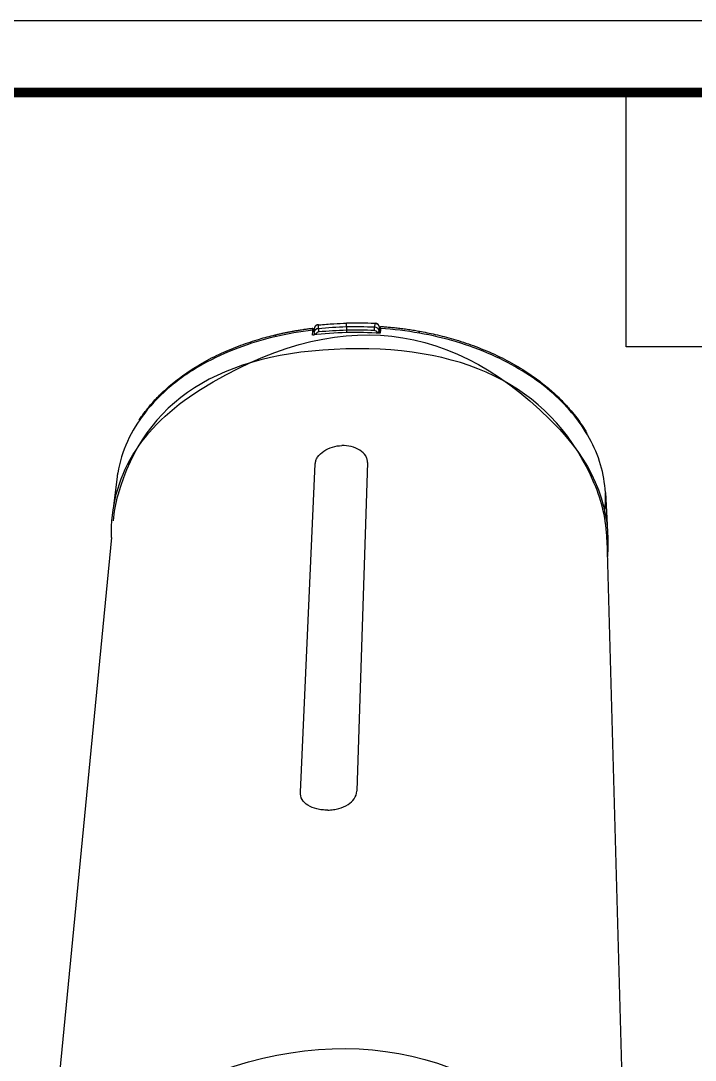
# Model space of a CAD drawing. Extents: x 1007 to 1797, y 752 to 1331.
# Drawn here: x 1544.6 to 1670.8, y 1136.3 to 1330.8 of the extents above; entities that cross this region are included whole.
import ezdxf

# ---------------------------------------------------------------- set-up
doc = ezdxf.new("R2010")
doc.units = 0
doc.header["$LTSCALE"] = 0.5
doc.header["$MEASUREMENT"] = 0
doc.layers.get('0').update_dxf_attribs({"linetype": 'CONTINUOUS'})
for name, color, linetype in [('1', 7, 'CONTINUOUS'), ('Make2D$_U+53EF_U+89C1_U+7EBF$_U+666E_U+901A_U+7EBF', 7, 'CONTINUOUS'), ('Make2D$_U+53EF_U+89C1_U+7EBF$_U+6B63_U+5207_U+7EBF', 7, 'CONTINUOUS')]:
    doc.layers.add(name, color=color, linetype=linetype)

msp = doc.modelspace()

# ---------------------------------------------------------------- linework, layer by layer
at = {"color": 5, "ltscale": 0.5}
msp.add_line((1657.87, 1269.8), (1657.87, 1317.35), dxfattribs=at)
at = {"color": 5, "ltscale": 40}
msp.add_line((1784.11, 1269.8), (1657.87, 1269.8), dxfattribs=at)
at = {"ltscale": 0.5}
msp.add_lwpolyline([(1007.01, 752.03), (1796.89, 752.03), (1796.89, 1330.79), (1007.01, 1330.79)], close=True, dxfattribs=at)
at = {"color": 5, "linetype": 'ByBlock', "lineweight": 200, "const_width": 1.82}
msp.add_lwpolyline([(1019.71, 776.81), (1784.11, 776.81), (1784.11, 1317.35), (1019.71, 1317.35)], close=True, dxfattribs=at)
at = {"layer": '1'}
msp.add_line((1561.6, 1234.09), (1548.8, 1102.35), dxfattribs=at)
at = {"layer": 'Make2D$_U+53EF_U+89C1_U+7EBF$_U+666E_U+901A_U+7EBF', "lineweight": 25}
for points in [[(1596.92, 1186.47), (1599.71, 1247.9)], [(1609.48, 1248.11), (1607.5, 1186.71)], [(1561.99, 1239.56), (1562.71, 1245.46)], [(1653.96, 1242.55), (1654.29, 1236.46)], [(1654.25, 1233.71), (1657.88, 1103.5)]]:
    msp.add_lwpolyline(points, dxfattribs=at)
for points, knots in [([(1578.26, 1261.79), (1603.53, 1277.58), (1625.92, 1275.08), (1645.42, 1254.3), (1652.12, 1247.15), (1655.1, 1239.24), (1654.34, 1230.56)], [0, 0, 0, 0, 1, 1, 1, 2, 2, 2, 2]), ([(1599.67, 1273.66), (1599.71, 1273.7), (1599.75, 1273.74), (1599.8, 1273.78), (1599.9, 1273.86), (1600.02, 1273.91), (1600.15, 1273.95), (1600.2, 1273.96), (1600.26, 1273.97), (1600.33, 1273.98)], [0, 0, 0, 0, 1, 1, 1, 2, 2, 2, 3, 3, 3, 3]), ([(1610.84, 1274.25), (1610.95, 1274.24), (1611.06, 1274.22), (1611.16, 1274.19), (1611.24, 1274.16), (1611.31, 1274.13), (1611.38, 1274.08), (1611.44, 1274.05), (1611.49, 1274.01), (1611.53, 1273.96)], [0, 0, 0, 0, 1, 1, 1, 2, 2, 2, 3, 3, 3, 3]), ([(1566.75, 1256.07), (1567.02, 1256.47), (1567.3, 1256.87), (1567.59, 1257.26), (1568.01, 1257.83), (1568.46, 1258.38), (1568.92, 1258.92), (1569.45, 1259.54), (1570.01, 1260.14), (1570.6, 1260.73), (1571.26, 1261.39), (1571.96, 1262.03), (1572.69, 1262.65), (1573.53, 1263.36), (1574.41, 1264.03), (1575.31, 1264.67), (1576.36, 1265.4), (1577.44, 1266.09), (1578.55, 1266.72), (1579.72, 1267.4), (1580.93, 1268.02), (1582.16, 1268.58), (1583.36, 1269.13), (1584.57, 1269.63), (1585.8, 1270.08), (1586.93, 1270.5), (1588.08, 1270.88), (1589.26, 1271.23), (1590.23, 1271.51), (1591.22, 1271.78), (1592.22, 1272.02)], [0, 0, 0, 0, 1, 1, 1, 2, 2, 2, 3, 3, 3, 4, 4, 4, 5, 5, 5, 6, 6, 6, 7, 7, 7, 8, 8, 8, 9, 9, 9, 10, 10, 10, 10]), ([(1592.38, 1272.05), (1592.59, 1272.11), (1592.81, 1272.16), (1593.03, 1272.21), (1593.24, 1272.25), (1593.46, 1272.3), (1593.67, 1272.35), (1593.88, 1272.39), (1594.1, 1272.44), (1594.31, 1272.48), (1594.53, 1272.52), (1594.74, 1272.57), (1594.96, 1272.61), (1595.18, 1272.65), (1595.39, 1272.69), (1595.61, 1272.73), (1595.83, 1272.77), (1596.05, 1272.8), (1596.27, 1272.84), (1596.49, 1272.88), (1596.71, 1272.92), (1596.94, 1272.95), (1597.09, 1272.97), (1597.24, 1273), (1597.4, 1273.02), (1597.48, 1273.03), (1597.55, 1273.04), (1597.63, 1273.06), (1597.88, 1273.09), (1598.12, 1273.13), (1598.37, 1273.16), (1598.64, 1273.2), (1598.92, 1273.23), (1599.19, 1273.26), (1599.22, 1273.27), (1599.24, 1273.27), (1599.27, 1273.27)], [0, 0, 0, 0, 1, 1, 1, 2, 2, 2, 3, 3, 3, 4, 4, 4, 5, 5, 5, 6, 6, 6, 7, 7, 7, 8, 8, 8, 9, 9, 9, 10, 10, 10, 11, 11, 11, 12, 12, 12, 12]), ([(1599.26, 1272.91), (1599.27, 1273.03), (1599.27, 1273.12), (1599.28, 1273.18), (1599.29, 1273.24), (1599.3, 1273.28), (1599.31, 1273.28)], [0, 0, 0, 0, 1, 1, 1, 2, 2, 2, 2]), ([(1599.35, 1273.2), (1599.35, 1273.19), (1599.35, 1273.19), (1599.35, 1273.19), (1599.37, 1273.14), (1599.38, 1273.05), (1599.39, 1272.94)], [0, 0, 0, 0, 1, 1, 1, 2, 2, 2, 2]), ([(1599.39, 1272.94), (1599.4, 1272.87), (1599.41, 1272.81), (1599.42, 1272.75), (1599.42, 1272.69), (1599.43, 1272.63), (1599.44, 1272.57)], [0, 0, 0, 0, 1, 1, 1, 2, 2, 2, 2]), ([(1611.9, 1273.23), (1611.91, 1273.35), (1611.91, 1273.44), (1611.92, 1273.5), (1611.92, 1273.56), (1611.93, 1273.6), (1611.94, 1273.6)], [0, 0, 0, 0, 1, 1, 1, 2, 2, 2, 2]), ([(1611.94, 1273.6), (1612.25, 1273.58), (1612.55, 1273.56), (1612.85, 1273.53), (1613.17, 1273.51), (1613.48, 1273.48), (1613.79, 1273.45), (1614.11, 1273.42), (1614.43, 1273.39), (1614.75, 1273.35), (1615.1, 1273.32), (1615.44, 1273.27), (1615.79, 1273.23), (1616.15, 1273.19), (1616.52, 1273.14), (1616.88, 1273.08), (1617.25, 1273.03), (1617.61, 1272.98), (1617.97, 1272.92), (1618.34, 1272.86), (1618.71, 1272.8), (1619.07, 1272.73)], [0, 0, 0, 0, 1, 1, 1, 2, 2, 2, 3, 3, 3, 4, 4, 4, 5, 5, 5, 6, 6, 6, 7, 7, 7, 7]), ([(1619.18, 1272.71), (1620.17, 1272.53), (1621.15, 1272.33), (1622.13, 1272.11), (1623.28, 1271.85), (1624.42, 1271.55), (1625.54, 1271.23), (1626.8, 1270.86), (1628.04, 1270.46), (1629.27, 1270.01), (1630.61, 1269.52), (1631.92, 1268.98), (1633.22, 1268.38), (1634.49, 1267.8), (1635.73, 1267.17), (1636.94, 1266.48), (1638, 1265.87), (1639.03, 1265.23), (1640.03, 1264.54), (1640.9, 1263.95), (1641.73, 1263.33), (1642.53, 1262.69), (1643.24, 1262.12), (1643.92, 1261.54), (1644.57, 1260.94), (1645.14, 1260.41), (1645.69, 1259.87), (1646.22, 1259.31), (1646.68, 1258.83), (1647.12, 1258.33), (1647.55, 1257.83), (1647.93, 1257.37), (1648.31, 1256.91), (1648.66, 1256.43), (1649, 1255.98), (1649.33, 1255.52), (1649.64, 1255.06), (1649.95, 1254.59), (1650.24, 1254.12), (1650.52, 1253.65)], [0, 0, 0, 0, 1, 1, 1, 2, 2, 2, 3, 3, 3, 4, 4, 4, 5, 5, 5, 6, 6, 6, 7, 7, 7, 8, 8, 8, 9, 9, 9, 10, 10, 10, 11, 11, 11, 12, 12, 12, 13, 13, 13, 13]), ([(1654.25, 1233.71), (1654.14, 1237.36), (1653.36, 1240.87), (1651.9, 1244.22), (1644.46, 1261.6), (1628.96, 1269.99), (1605.41, 1269.39), (1581.9, 1268.8), (1567.69, 1259.68), (1562.79, 1242.04), (1562.35, 1240.46), (1562.05, 1238.86), (1561.89, 1237.23)], [0, 0, 0, 0, 1, 1, 1, 2, 2, 2, 3, 3, 3, 4, 4, 4, 4]), ([(1599.71, 1247.9), (1599.72, 1248.11), (1599.77, 1248.32), (1599.84, 1248.52), (1599.91, 1248.74), (1600.02, 1248.95), (1600.14, 1249.14), (1600.44, 1249.59), (1600.85, 1249.97), (1601.3, 1250.27), (1602.3, 1250.94), (1603.51, 1251.28), (1604.7, 1251.31)], [0, 0, 0, 0, 1, 1, 1, 2, 2, 2, 3, 3, 3, 4, 4, 4, 4]), ([(1609.48, 1248.14), (1609.49, 1248.35), (1609.46, 1248.56), (1609.4, 1248.76), (1609.35, 1248.97), (1609.25, 1249.17), (1609.14, 1249.36), (1608.87, 1249.8), (1608.48, 1250.16), (1608.05, 1250.44), (1607.07, 1251.08), (1605.87, 1251.33), (1604.7, 1251.31)], [0, 0, 0, 0, 1, 1, 1, 2, 2, 2, 3, 3, 3, 4, 4, 4, 4]), ([(1562.72, 1245.55), (1562.73, 1245.63), (1562.74, 1245.71), (1562.75, 1245.79), (1562.77, 1245.92), (1562.79, 1246.04), (1562.81, 1246.16)], [0, 0, 0, 0, 1, 1, 1, 2, 2, 2, 2]), ([(1602.08, 1183.1), (1602.07, 1183.1), (1602.06, 1183.1), (1602.05, 1183.1), (1601.7, 1183.1), (1601.35, 1183.11), (1601, 1183.14), (1600.67, 1183.18), (1600.34, 1183.24), (1600.01, 1183.31), (1599.42, 1183.46), (1598.85, 1183.67), (1598.35, 1184), (1597.91, 1184.28), (1597.52, 1184.64), (1597.26, 1185.09), (1597.02, 1185.5), (1596.89, 1185.99), (1596.92, 1186.47)], [0, 0, 0, 0, 1, 1, 1, 2, 2, 2, 3, 3, 3, 4, 4, 4, 5, 5, 5, 6, 6, 6, 6]), ([(1602.08, 1183.1), (1602.42, 1183.12), (1602.76, 1183.14), (1603.1, 1183.19), (1603.44, 1183.24), (1603.78, 1183.32), (1604.12, 1183.41), (1604.73, 1183.58), (1605.32, 1183.82), (1605.85, 1184.17), (1606.73, 1184.74), (1607.45, 1185.6), (1607.5, 1186.67)], [0, 0, 0, 0, 1, 1, 1, 2, 2, 2, 3, 3, 3, 4, 4, 4, 4]), ([(1568.11, 1128.22), (1597.97, 1144.07), (1624.48, 1141.58), (1647.64, 1120.75), (1654.98, 1114.15), (1658.5, 1106.84), (1658.17, 1098.82)], [0, 0, 0, 0, 1, 1, 1, 2, 2, 2, 2])]:
    msp.add_open_spline(points, degree=3, knots=knots, dxfattribs=at)
for points in [[(1599.21, 1271.99), (1599.23, 1272.29), (1599.24, 1272.6), (1599.26, 1272.91)], [(1611.87, 1272.31), (1607.65, 1272.58), (1603.41, 1272.48), (1599.21, 1271.99)], [(1599.3, 1272.01), (1599.36, 1272.02), (1599.42, 1272.02), (1599.49, 1272.03)], [(1611.9, 1273.23), (1611.89, 1272.92), (1611.88, 1272.61), (1611.87, 1272.31)], [(1561.6, 1234.09), (1561.36, 1245.47), (1566.92, 1254.7), (1578.26, 1261.79)]]:
    msp.add_open_spline(points, degree=3, dxfattribs=at)
at = {"layer": 'Make2D$_U+53EF_U+89C1_U+7EBF$_U+6B63_U+5207_U+7EBF', "lineweight": 25}
for points in [[(1600.3, 1273.17), (1600.3, 1273.87)], [(1610.85, 1274.14), (1610.8, 1273.44)], [(1599.52, 1273.18), (1599.52, 1272.75)], [(1611.71, 1273.02), (1611.74, 1273.49)]]:
    msp.add_lwpolyline(points, dxfattribs=at)
for points in [[(1600.3, 1273.87), (1599.89, 1273.89), (1599.55, 1273.58), (1599.52, 1273.18)], [(1600.38, 1273.88), (1601.32, 1273.98), (1602.26, 1274.05), (1603.21, 1274.11)], [(1603.21, 1274.11), (1603.99, 1274.15), (1604.77, 1274.18), (1605.55, 1274.2)], [(1605.53, 1273.5), (1605.53, 1273.73), (1605.54, 1273.97), (1605.55, 1274.2)], [(1610.83, 1274.14), (1609.08, 1274.23), (1607.33, 1274.25), (1605.58, 1274.2)], [(1611.74, 1273.49), (1611.63, 1273.89), (1611.26, 1274.16), (1610.85, 1274.14)], [(1592.38, 1272.05), (1592.23, 1271.97), (1592.15, 1271.82), (1592.16, 1271.65)], [(1599.26, 1272.91), (1596.87, 1272.63), (1594.5, 1272.21), (1592.16, 1271.65)], [(1600.3, 1273.17), (1599.9, 1273.19), (1599.55, 1272.89), (1599.52, 1272.5)], [(1599.52, 1273.18), (1599.53, 1273.03), (1599.55, 1272.88), (1599.57, 1272.72)], [(1599.52, 1272.49), (1599.54, 1272.31), (1599.71, 1272.17), (1599.9, 1272.2)], [(1599.57, 1272.06), (1599.55, 1272.17), (1599.54, 1272.28), (1599.53, 1272.39)], [(1600.36, 1272.56), (1600.14, 1272.57), (1599.94, 1272.42), (1599.9, 1272.2)], [(1599.91, 1272.06), (1599.91, 1272.11), (1599.9, 1272.15), (1599.9, 1272.2)], [(1600.3, 1273.17), (1600.28, 1272.99), (1600.31, 1272.71), (1600.36, 1272.56)], [(1605.53, 1273.5), (1603.78, 1273.46), (1602.03, 1273.35), (1600.3, 1273.17)], [(1605.55, 1272.88), (1603.82, 1272.84), (1602.09, 1272.73), (1600.36, 1272.56)], [(1605.53, 1273.5), (1605.52, 1273.29), (1605.52, 1273.09), (1605.55, 1272.88)], [(1610.8, 1273.44), (1609.04, 1273.52), (1607.28, 1273.54), (1605.53, 1273.5)], [(1610.77, 1272.82), (1609.03, 1272.91), (1607.29, 1272.93), (1605.55, 1272.88)], [(1605.55, 1272.88), (1605.56, 1272.73), (1605.58, 1272.58), (1605.6, 1272.44)], [(1610.77, 1272.82), (1610.78, 1272.98), (1610.8, 1273.26), (1610.8, 1273.44)], [(1611.31, 1272.49), (1611.22, 1272.7), (1611, 1272.84), (1610.77, 1272.82)], [(1611.69, 1272.8), (1611.58, 1273.2), (1611.21, 1273.46), (1610.8, 1273.44)], [(1611.31, 1272.49), (1611.5, 1272.48), (1611.67, 1272.61), (1611.69, 1272.8)], [(1611.32, 1272.34), (1611.32, 1272.39), (1611.31, 1272.44), (1611.31, 1272.49)], [(1611.69, 1272.8), (1611.71, 1272.64), (1611.73, 1272.48), (1611.74, 1272.32)], [(1611.74, 1273.49), (1611.78, 1273.1), (1611.82, 1272.7), (1611.85, 1272.31)], [(1619.2, 1272.34), (1616.79, 1272.77), (1614.35, 1273.07), (1611.9, 1273.23)], [(1619.2, 1272.34), (1619.22, 1272.48), (1619.18, 1272.63), (1619.07, 1272.73)], [(1592.16, 1271.65), (1587.46, 1270.57), (1582.94, 1268.85), (1578.71, 1266.53)], [(1653.84, 1238.71), (1653.98, 1239.93), (1654.02, 1241.16), (1653.97, 1242.39)]]:
    msp.add_open_spline(points, degree=3, dxfattribs=at)
for points, knots in [([(1653.96, 1242.55), (1653.86, 1244.3), (1653.56, 1246.03), (1653.07, 1247.71), (1652.56, 1249.43), (1651.85, 1251.09), (1650.99, 1252.66), (1649.14, 1256.04), (1646.57, 1259), (1643.63, 1261.51), (1640.37, 1264.3), (1636.66, 1266.52), (1632.74, 1268.26), (1628.42, 1270.18), (1623.85, 1271.5), (1619.2, 1272.34)], [0, 0, 0, 0, 1, 1, 1, 2, 2, 2, 3, 3, 3, 4, 4, 4, 5, 5, 5, 5]), ([(1578.71, 1266.53), (1577.71, 1265.97), (1576.74, 1265.38), (1575.79, 1264.74), (1574.74, 1264.04), (1573.73, 1263.28), (1572.76, 1262.48), (1570.94, 1260.96), (1569.26, 1259.27), (1567.81, 1257.4), (1565.27, 1254.12), (1563.44, 1250.27), (1562.81, 1246.16)], [0, 0, 0, 0, 1, 1, 1, 2, 2, 2, 3, 3, 3, 4, 4, 4, 4])]:
    msp.add_open_spline(points, degree=3, knots=knots, dxfattribs=at)

doc.saveas('drawing.dxf')
